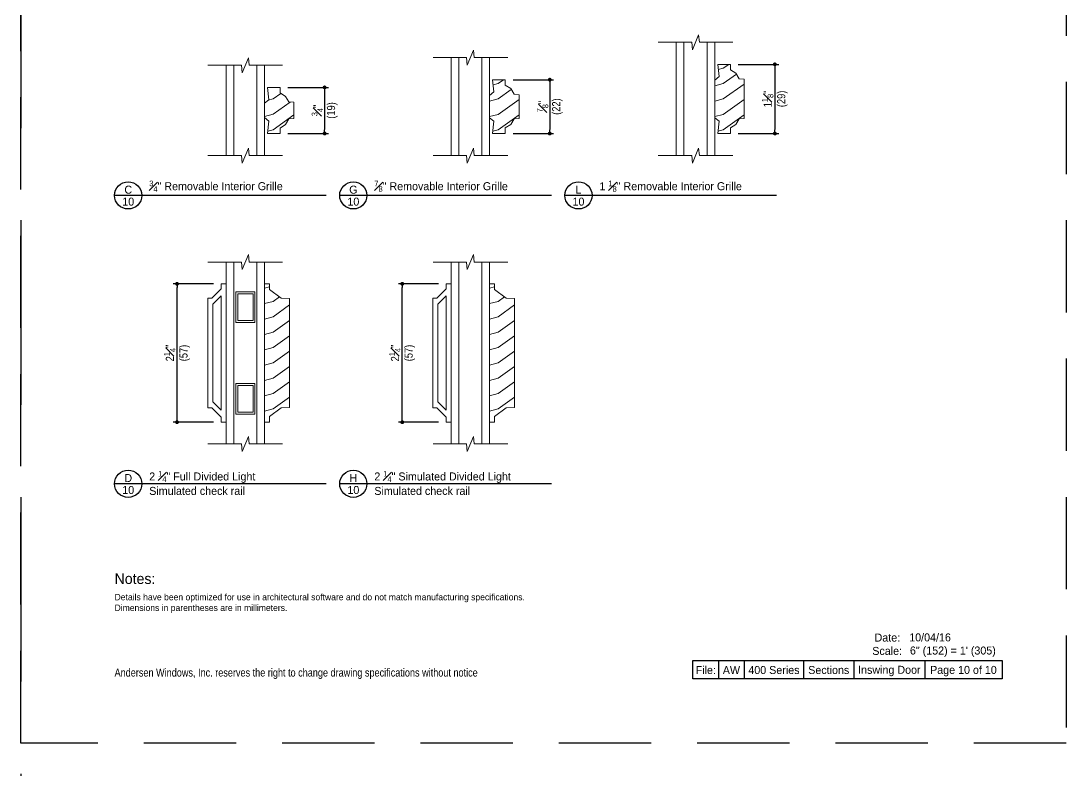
# Model space of a CAD drawing. Extents: x 0 to 323, y 0 to 44.
# Drawn here: x 306 to 323, y 21.56 to 33.74 of the extents above; entities that cross this region are included whole.
import ezdxf
from ezdxf.enums import TextEntityAlignment as Align

# ---------------------------------------------------------------- set-up
doc = ezdxf.new("R2010")
doc.units = 0
doc.header["$LTSCALE"] = 6
doc.header["$MEASUREMENT"] = 0
doc.linetypes.add('DASHED', pattern=[0.75, 0.5, -0.25])
doc.layers.get('0').update_dxf_attribs({"linetype": 'CONTINUOUS'})
doc.layers.get('Defpoints').update_dxf_attribs({"linetype": 'CONTINUOUS'})
doc.layers.add('A-ANNO-DIMS', color=3, linetype='CONTINUOUS')
doc.layers.add('A-ANNO-TEXT', color=4, linetype='CONTINUOUS')
doc.layers.add('A-DETL-MCUT', color=6, linetype='CONTINUOUS', lineweight=20)
doc.layers.add('A-DETL-PATT', color=8, linetype='CONTINUOUS', lineweight=5)
doc.layers.add('PLOT VIEW', color=1, linetype='DASHED', plot=False)
doc.styles.add('ADF Text', font='FRABK.TTF', dxfattribs={"width": 0.85})
doc.dimstyles.new('ADF 6 inches equals 1 foot', dxfattribs={"dimtxt": 0.132812, "dimasz": 0.0625, "dimexe": 0.0625, "dimexo": 0.125, "dimgap": 0.03125, "dimtad": 1, "dimdec": 6, "dimzin": 3, "dimdsep": 46, "dimlunit": 4, "dimtxsty": 'ADF Text', "dimblk": 'DOT', "dimcen": 0, "dimclrd": 256, "dimclre": 256, "dimclrt": 256, "dimadec": 0, "dimazin": 0, "dimtfac": 0.7, "dimtdec": 6, "dimtix": 1, "dimtmove": 0, "dimatfit": 0, "dimldrblk": 'DOT', "dimfxl": 0, "dimfrac": 1, "dimtolj": 1, "dimtzin": 4, "dimlwd": -1, "dimlwe": -1, "dimarcsym": 0})

# ---------------------------------------------------------------- blocks, each defined once
blk = doc.blocks.new('200 Series Sections')
at = {"layer": 'PLOT VIEW'}
blk.add_lwpolyline([(0, 44), (34, 44), (34, 0), (0, 0)], close=True, dxfattribs=at)
at = {"layer": 'A-ANNO-TEXT', "line_spacing_factor": 1.04, "style": 'ADF Text'}
for s, insert, char_height, width, attachment_point in [('{\\W1;Notes:}', (3.047, 5.516), 0.34375, 25.6958, 1), ('Andersen Windows, Inc. reserves the right to change drawing specifications without notice', (3.047, 2.083), 0.26042, 13.9095, 7)]:
    blk.add_mtext(s, dxfattribs=dict(at, insert=insert, char_height=char_height, width=width, attachment_point=attachment_point))
at = {"layer": 'A-ANNO-TEXT', "style": 'ADF Text'}
for s, insert, char_height, width, attachment_point in [('\\pi-0.625,l0.625,t0.625;{\\W1;Details have been optimized for use in architectural software and do not match manufacturing specifications.\\PDimensions in parentheses are in millimeters.}', (3.047, 4.85), 0.208333, 23.35277, 1), ('{\\W1;10/04/16\\P3" (76) = 1\' (305)}', (28.897, 2.793), 0.26042, 3.02006, 7), ('\\pi0.042099;{\\W1;Date:\\P\\pi-0.032878;Scale:}', (27.728, 2.862), 0.26042, 0.90494, 7)]:
    blk.add_mtext(s, dxfattribs=dict(at, insert=insert, char_height=char_height, width=width, attachment_point=attachment_point))
blk = doc.blocks.new('_DOT')
at = {"color": 0, "linetype": 'ByBlock'}
blk.add_line((-0.5, 0), (-1, 0), dxfattribs=at)
at = {"color": 0, "linetype": 'ByBlock', "const_width": 0.5}
blk.add_lwpolyline([(-0.25, 0, 1), (0.25, 0, 1)], format="xyb", close=True, dxfattribs=at)
blk = doc.blocks.new('*D223')
at = {"layer": 'A-ANNO-DIMS', "transparency": 16777216}
for p, q in [((312.794, 29.467), (312.139, 29.467)), ((312.202, 27.28), (312.202, 29.405)), ((312.794, 27.217), (312.139, 27.217))]:
    blk.add_line(p, q, dxfattribs=at)
at = {"layer": 'Defpoints', "color": 0, "transparency": 16777216}
for p in [(312.202, 29.467), (312.919, 29.467), (312.919, 27.217)]:
    blk.add_point(p, dxfattribs=at)
at = {"layer": 'A-ANNO-DIMS', "transparency": 16777216, "xscale": 0.0625, "yscale": 0.0625, "zscale": 0.0625}
for p, rotation in [((312.202, 29.467), 90), ((312.202, 27.217), 270)]:
    blk.add_blockref('_DOT', p, dxfattribs=dict(at, rotation=rotation))
at = {"layer": 'A-ANNO-DIMS', "transparency": 16777216, "insert": (312.202, 28.342), "char_height": 0.13281, "attachment_point": 5, "rotation": 90, "style": 'ADF Text'}
blk.add_mtext('\\A1;2{\\H0.700000x;\\S1#4;}"\\P\\f [;\\fFranklin Gothic Book;(57)\\f]', dxfattribs=at)
blk = doc.blocks.new('AW Detail Tag')
at = {"layer": 'A-ANNO-TEXT'}
blk.add_line((6.886, 0), (0, 0), dxfattribs=at)
blk.add_circle((0.443, 0), 0.443, dxfattribs=at)
blk = doc.blocks.new('AW 2 1_4 Simulated Check Rail')
at = {"layer": 'A-DETL-MCUT'}
for p, q in [((-0.625, 0), (-0.625, 2.959)), ((-0.5, 2.959), (-0.5, 0)), ((-0.125, 0), (-0.125, 2.959)), ((0, 2.959), (0, 0))]:
    blk.add_line(p, q, dxfattribs=at)
for points in [[(-0.705, 2.524), (-0.859, 2.37), (-0.922, 2.37), (-0.922, 0.588), (-0.859, 0.588), (-0.705, 0.434), (-0.705, 0.354), (-0.625, 0.354), (-0.625, 2.604), (-0.705, 2.604)], [(0.081, 2.514), (0.269, 2.373), (0.406, 2.368), (0.406, 0.591), (0.269, 0.586), (0.081, 0.445), (0.081, 0.357), (0, 0.354), (0, 2.604), (0.081, 2.602)], [(-0.842, 2.274), (-0.705, 2.411), (-0.705, 0.548), (-0.842, 0.685)]]:
    blk.add_lwpolyline(points, close=True, dxfattribs=at)
at = {"layer": 'A-DETL-PATT'}
for points in [[(0, 2.532), (0.081, 2.553)], [(0, 2.282), (0.139, 2.319), (0.243, 2.393)], [(0, 2.032), (0.139, 2.069), (0.406, 2.26)], [(0, 1.782), (0.139, 1.819), (0.406, 2.01)], [(0, 1.532), (0.139, 1.569), (0.406, 1.76)], [(0, 1.282), (0.139, 1.319), (0.406, 1.51)], [(0, 1.032), (0.139, 1.069), (0.406, 1.26)], [(0, 0.782), (0.139, 0.819), (0.406, 1.01)], [(0, 0.532), (0.139, 0.569), (0.406, 0.76)]]:
    blk.add_lwpolyline(points, dxfattribs=at)
blk = doc.blocks.new('6 inches equals a foot scale')
blk.add_wipeout([(-2.621, 1.606), (-1.069, 1.606), (-1.069, 1.368), (-2.621, 1.368)]).dxf.layer = 'A-ANNO-TEXT'
at = {"layer": 'A-ANNO-TEXT', "insert": (-2.54, 1.4), "char_height": 0.13021, "width": 1.75388, "attachment_point": 7, "style": 'ADF Text'}
blk.add_mtext('{\\W1;6" (152) = 1\' (305)}', dxfattribs=at)
blk = doc.blocks.new('*D229')
at = {"layer": 'A-ANNO-DIMS', "transparency": 16777216}
for p, q in [((309.132, 29.467), (308.478, 29.467)), ((308.54, 27.28), (308.54, 29.405)), ((309.132, 27.217), (308.478, 27.217))]:
    blk.add_line(p, q, dxfattribs=at)
at = {"layer": 'Defpoints', "color": 0, "transparency": 16777216}
for p in [(308.54, 29.467), (309.257, 29.467), (309.257, 27.217)]:
    blk.add_point(p, dxfattribs=at)
at = {"layer": 'A-ANNO-DIMS', "transparency": 16777216, "xscale": 0.0625, "yscale": 0.0625, "zscale": 0.0625}
for p, rotation in [((308.54, 29.467), 90), ((308.54, 27.217), 270)]:
    blk.add_blockref('_DOT', p, dxfattribs=dict(at, rotation=rotation))
at = {"layer": 'A-ANNO-DIMS', "transparency": 16777216, "insert": (308.54, 28.342), "char_height": 0.13281, "attachment_point": 5, "rotation": 90, "style": 'ADF Text'}
blk.add_mtext('\\A1;2{\\H0.700000x;\\S1#4;}"\\P\\f [;\\fFranklin Gothic Book;(57)\\f]', dxfattribs=at)
blk = doc.blocks.new('AW 2 1_4 Full Divided Light')
at = {"layer": 'A-DETL-MCUT'}
for p, q in [((-0.625, 0), (-0.625, 2.959)), ((-0.5, 2.959), (-0.5, 0)), ((-0.125, 0), (-0.125, 2.959)), ((0, 2.959), (0, 0))]:
    blk.add_line(p, q, dxfattribs=at)
for points in [[(-0.705, 2.524), (-0.859, 2.37), (-0.922, 2.37), (-0.922, 0.588), (-0.859, 0.588), (-0.705, 0.434), (-0.705, 0.354), (-0.625, 0.354), (-0.625, 2.604), (-0.705, 2.604)], [(0.081, 2.514), (0.269, 2.373), (0.406, 2.368), (0.406, 0.591), (0.269, 0.586), (0.081, 0.445), (0.081, 0.357), (0, 0.354), (0, 2.604), (0.081, 2.602)], [(-0.842, 2.274), (-0.705, 2.411), (-0.705, 0.548), (-0.842, 0.685)], [(-0.468, 1.974), (-0.468, 2.474), (-0.155, 2.474), (-0.155, 1.974)], [(-0.436, 2.006), (-0.436, 2.443), (-0.186, 2.443), (-0.186, 2.006)], [(-0.468, 0.984), (-0.468, 0.484), (-0.155, 0.484), (-0.155, 0.984)], [(-0.436, 0.953), (-0.436, 0.516), (-0.186, 0.516), (-0.186, 0.953)]]:
    blk.add_lwpolyline(points, close=True, dxfattribs=at)
at = {"layer": 'A-DETL-PATT'}
for points in [[(0, 2.532), (0.081, 2.553)], [(0, 2.282), (0.139, 2.319), (0.243, 2.393)], [(0, 2.032), (0.139, 2.069), (0.406, 2.26)], [(0, 1.782), (0.139, 1.819), (0.406, 2.01)], [(0, 1.532), (0.139, 1.569), (0.406, 1.76)], [(0, 1.282), (0.139, 1.319), (0.406, 1.51)], [(0, 1.032), (0.139, 1.069), (0.406, 1.26)], [(0, 0.782), (0.139, 0.819), (0.406, 1.01)], [(0, 0.532), (0.139, 0.569), (0.406, 0.76)]]:
    blk.add_lwpolyline(points, dxfattribs=at)
blk = doc.blocks.new('Glass Breakline')
at = {"layer": 'A-DETL-MCUT'}
blk.add_lwpolyline([(0.607, 0), (0.062, 0), (0.051, 0.122), (-0.051, -0.122), (-0.062, 0), (-0.607, 0)], dxfattribs=at)
blk = doc.blocks.new('*D248')
at = {"layer": 'A-ANNO-DIMS', "transparency": 16777216}
for p, q in [((317.665, 33.036), (318.326, 33.036)), ((318.263, 32.974), (318.263, 31.974)), ((317.665, 31.911), (318.326, 31.911))]:
    blk.add_line(p, q, dxfattribs=at)
at = {"layer": 'Defpoints', "color": 0, "transparency": 16777216}
for p in [(317.54, 33.036), (317.54, 31.911), (318.263, 31.911)]:
    blk.add_point(p, dxfattribs=at)
at = {"layer": 'A-ANNO-DIMS', "transparency": 16777216, "xscale": 0.0625, "yscale": 0.0625, "zscale": 0.0625}
for p, rotation in [((318.263, 33.036), 90), ((318.263, 31.911), 270)]:
    blk.add_blockref('_DOT', p, dxfattribs=dict(at, rotation=rotation))
at = {"layer": 'A-ANNO-DIMS', "transparency": 16777216, "insert": (318.263, 32.474), "char_height": 0.13281, "attachment_point": 5, "rotation": 90, "style": 'ADF Text'}
blk.add_mtext('\\A1;1{\\H0.700000x;\\S1#8;}"\\P\\f [;\\fFranklin Gothic Book;(29)\\f]', dxfattribs=at)
blk = doc.blocks.new('*D249')
at = {"layer": 'A-ANNO-DIMS', "transparency": 16777216}
for p, q in [((314.004, 32.786), (314.664, 32.786)), ((314.602, 32.724), (314.602, 31.974)), ((314.004, 31.911), (314.664, 31.911))]:
    blk.add_line(p, q, dxfattribs=at)
at = {"layer": 'Defpoints', "color": 0, "transparency": 16777216}
for p in [(313.879, 32.786), (313.879, 31.911), (314.602, 31.911)]:
    blk.add_point(p, dxfattribs=at)
at = {"layer": 'A-ANNO-DIMS', "transparency": 16777216, "xscale": 0.0625, "yscale": 0.0625, "zscale": 0.0625}
for p, rotation in [((314.602, 32.786), 90), ((314.602, 31.911), 270)]:
    blk.add_blockref('_DOT', p, dxfattribs=dict(at, rotation=rotation))
at = {"layer": 'A-ANNO-DIMS', "transparency": 16777216, "insert": (314.602, 32.349), "char_height": 0.13281, "attachment_point": 5, "rotation": 90, "style": 'ADF Text'}
blk.add_mtext('\\A1;{\\H0.700000x;\\S7#8;}"\\P\\f [;\\fFranklin Gothic Book;(22)\\f]', dxfattribs=at)
blk = doc.blocks.new('*D250')
at = {"layer": 'A-ANNO-DIMS', "transparency": 16777216}
for p, q in [((310.342, 32.661), (311.003, 32.661)), ((310.94, 32.599), (310.94, 31.974)), ((310.342, 31.911), (311.003, 31.911))]:
    blk.add_line(p, q, dxfattribs=at)
at = {"layer": 'Defpoints', "color": 0, "transparency": 16777216}
for p in [(310.217, 32.661), (310.217, 31.911), (310.94, 31.911)]:
    blk.add_point(p, dxfattribs=at)
at = {"layer": 'A-ANNO-DIMS', "transparency": 16777216, "xscale": 0.0625, "yscale": 0.0625, "zscale": 0.0625}
for p, rotation in [((310.94, 32.661), 90), ((310.94, 31.911), 270)]:
    blk.add_blockref('_DOT', p, dxfattribs=dict(at, rotation=rotation))
at = {"layer": 'A-ANNO-DIMS', "transparency": 16777216, "insert": (310.94, 32.286), "char_height": 0.13281, "attachment_point": 5, "rotation": 90, "style": 'ADF Text'}
blk.add_mtext('\\A1;{\\H0.700000x;\\S3#4;}"\\P\\f [;\\fFranklin Gothic Book;(19)\\f]', dxfattribs=at)
blk = doc.blocks.new('400 200 3_4 Removable Grille')
at = {"layer": 'A-DETL-MCUT'}
for p, q in [((-0.625, -0.734), (-0.625, 0.734)), ((-0.5, 0.734), (-0.5, -0.734)), ((-0.125, -0.734), (-0.125, 0.734)), ((0, 0.734), (0, -0.734))]:
    blk.add_line(p, q, dxfattribs=at)
blk.add_lwpolyline([(0.048, -0.375), (0.255, -0.375), (0.255, -0.286), (0.344, -0.229), (0.398, -0.138), (0.478, -0.132), (0.478, 0.132), (0.398, 0.138), (0.344, 0.229), (0.255, 0.285), (0.255, 0.375), (0.048, 0.375), (0.071, 0.175), (0, 0.117), (0, -0.117), (0.071, -0.175)], close=True, dxfattribs=at)
at = {"layer": 'A-DETL-PATT'}
for points in [[(0.059, 0.165), (0.139, 0.187), (0.267, 0.278)], [(0, -0.1), (0.139, -0.063), (0.418, 0.136)], [(0.053, -0.336), (0.139, -0.313), (0.478, -0.071)]]:
    blk.add_lwpolyline(points, dxfattribs=at)
blk = doc.blocks.new('400 200 Removable 7_8 Grille')
at = {"layer": 'A-DETL-MCUT'}
for p, q in [((-0.625, -0.797), (-0.625, 0.797)), ((-0.5, 0.797), (-0.5, -0.797)), ((-0.125, -0.797), (-0.125, 0.797)), ((0, 0.797), (0, -0.797))]:
    blk.add_line(p, q, dxfattribs=at)
blk.add_lwpolyline([(0.048, -0.438), (0.255, -0.438), (0.255, -0.348), (0.344, -0.292), (0.398, -0.201), (0.478, -0.194), (0.478, 0.194), (0.398, 0.201), (0.344, 0.292), (0.255, 0.348), (0.255, 0.437), (0.048, 0.437), (0.071, 0.238), (0, 0.18), (0, -0.18), (0.071, -0.238)], close=True, dxfattribs=at)
at = {"layer": 'A-DETL-PATT'}
for points in [[(0.058, 0.353), (0.139, 0.374), (0.228, 0.437)], [(0, 0.087), (0.139, 0.124), (0.353, 0.277)], [(0, -0.163), (0.139, -0.126), (0.478, 0.117)], [(0.053, -0.399), (0.139, -0.376), (0.478, -0.133)]]:
    blk.add_lwpolyline(points, dxfattribs=at)
blk = doc.blocks.new('400 200 Removable 1 1_8 Grille')
at = {"layer": 'A-DETL-MCUT'}
for p, q in [((-0.625, -0.922), (-0.625, 0.922)), ((-0.5, 0.922), (-0.5, -0.922)), ((-0.125, -0.922), (-0.125, 0.922)), ((0, 0.922), (0, -0.922))]:
    blk.add_line(p, q, dxfattribs=at)
blk.add_lwpolyline([(0.048, -0.563), (0.255, -0.563), (0.255, -0.473), (0.344, -0.417), (0.398, -0.326), (0.478, -0.319), (0.478, 0.319), (0.398, 0.326), (0.344, 0.417), (0.255, 0.473), (0.255, 0.562), (0.048, 0.562), (0.071, 0.363), (0, 0.305), (0, -0.305), (0.071, -0.363)], close=True, dxfattribs=at)
at = {"layer": 'A-DETL-PATT'}
for points in [[(0.058, 0.478), (0.139, 0.499), (0.228, 0.562)], [(0, 0.212), (0.139, 0.249), (0.353, 0.402)], [(0, -0.038), (0.139, -0.001), (0.478, 0.242)], [(0, -0.288), (0.139, -0.251), (0.478, -0.008)], [(0.053, -0.524), (0.139, -0.501), (0.478, -0.258)]]:
    blk.add_lwpolyline(points, dxfattribs=at)

msp = doc.modelspace()

# ---------------------------------------------------------------- linework, layer by layer
at = {"layer": 'A-ANNO-TEXT'}
for p, q in [((317.3481631, 23.3402447), (317.3481631, 23.0416665)), ((317.7648298, 23.3402447), (317.7648298, 23.0416665)), ((318.7315152, 23.3402447), (318.7315152, 23.0416665)), ((319.5478888, 23.3402447), (319.5478888, 23.0416665))]:
    msp.add_line(p, q, dxfattribs=at)

# ---------------------------------------------------------------- block references
msp.add_blockref('200 Series Sections', (272.0000016, -0.0000001), dxfattribs=at)
at = {"layer": 'A-ANNO-TEXT', "xscale": 0.5, "yscale": 0.5, "zscale": 0.5}
for name, p in [('200 Series Sections', (306.0000016, 21.9999999)), ('AW Detail Tag', (307.5235455, 30.9051601)), ('AW Detail Tag', (311.1850712, 30.9051601)), ('AW Detail Tag', (314.8465968, 30.9051601)), ('AW Detail Tag', (307.5235455, 26.2159973)), ('AW Detail Tag', (311.1850712, 26.2159973))]:
    msp.add_blockref(name, p, dxfattribs=at)
at = {"layer": 'A-DETL-MCUT'}
for name, p in [('Glass Breakline', (316.9726884, 33.3957362)), ('400 200 Removable 1 1_8 Grille', (317.2851884, 32.4737682)), ('Glass Breakline', (313.3111627, 33.1457362)), ('Glass Breakline', (309.6496371, 33.0207362)), ('400 200 3_4 Removable Grille', (309.9621371, 32.2862682)), ('400 200 Removable 7_8 Grille', (313.6236627, 32.3487682)), ('Glass Breakline', (309.6496371, 31.5518002)), ('Glass Breakline', (313.3111627, 31.5518002)), ('Glass Breakline', (316.9726884, 31.5518002)), ('Glass Breakline', (309.6496371, 29.8215734)), ('Glass Breakline', (313.3111627, 29.8215734)), ('AW 2 1_4 Full Divided Light', (309.9621371, 26.8626374)), ('AW 2 1_4 Simulated Check Rail', (313.6236627, 26.8626374)), ('Glass Breakline', (309.6496371, 26.8626374)), ('Glass Breakline', (313.3111627, 26.8626374))]:
    msp.add_blockref(name, p, dxfattribs=at)

# ---------------------------------------------------------------- texts
at = {"layer": 'A-ANNO-TEXT', "style": 'ADF Text'}
for s, p in [('C', (307.7458436, 30.8936273)), ('G', (311.4073693, 30.8936273)), ('L', (315.0688949, 30.8936273)), ('D', (307.7458436, 26.2044645)), ('H', (311.4073693, 26.2044645))]:
    msp.add_text(s, height=0.1302083, dxfattribs=at).set_placement(p, align=Align.BOTTOM_CENTER)
for p in [(307.7458436, 30.8687176), (311.4073693, 30.8687176), (315.0688949, 30.8687176), (307.7458436, 26.1795548), (311.4073693, 26.1795548)]:
    msp.add_text('10', height=0.13020833, dxfattribs=at).set_placement(p, align=Align.TOP_CENTER)
at = {"layer": 'A-ANNO-TEXT', "char_height": 0.130208333, "line_spacing_factor": 1.04, "style": 'ADF Text'}
for s, insert, width, attachment_point in [('\\A1;{\\H0.7x;\\W1;\\S3#4;\\H1.4286x;" Removable Interior Grille}', (308.087129, 30.9631151), 2.916270589, 7), ('\\A1;{\\H0.7x;\\W1;\\S7#8;\\H1.4286x;" Removable Interior Grille}', (311.7486547, 30.9631151), 2.916270589, 7), ('\\A1;{\\W1;1 \\H0.7x;\\S1#8;\\H1.4286x;" Removable Interior Grille}', (315.4101803, 30.9631151), 2.916270589, 7), ('\\A1;{\\W1;2 \\H0.7x;\\S1#4;\\H1.4286x;" Full Divided Light}', (308.087129, 26.2302178), 2.89796283, 7), ('\\A1;{\\W1;2 \\H0.7x;\\S1#4;\\H1.4286x;" Simulated Divided Light}', (311.7486547, 26.2302178), 2.89796283, 7), ('{\\W1;Simulated check rail}', (308.087129, 26.1646652), 3.077566205, 1), ('{\\W1;Simulated check rail}', (311.7486547, 26.1646652), 3.077566205, 1)]:
    msp.add_mtext(s, dxfattribs=dict(at, insert=insert, width=width, attachment_point=attachment_point))
at = {"layer": 'A-ANNO-TEXT', "attachment_point": 8, "style": 'ADF Text'}
for s, insert, char_height, width in [('{\\W1;File:}', (317.1398298, 23.120071), 0.130208333, 0.416666667), ('{\\W1;AW}', (317.5564965, 23.120071), 0.13020833, 0.416666667), ('{\\W1;400 Series}', (318.2481725, 23.1200709), 0.130208333, 0.966685427), ('{\\W1;Sections}', (319.139702, 23.1200709), 0.130208333, 0.816373575), ('{\\W1;Inswing Door}', (320.1248886, 23.0863448), 0.130208333, 1.153999641), ('{\\W1;Page 10 of 10}', (321.3301117, 23.0846148), 0.130208333, 1.256446512)]:
    msp.add_mtext(s, dxfattribs=dict(at, insert=insert, char_height=char_height, width=width))

# ---------------------------------------------------------------- dimensions: what is measured, and where the dimension line sits
at = {"layer": 'A-ANNO-DIMS'}
for base, p1, p2, override, picture, middle in [((318.2632687, 31.9112682), (317.5400813, 33.0362682), (317.5400286, 31.9112682), {"dimdec": 3, "dimpost": '\\X\\f'}, '*D248', (318.2632687, 32.4737682)), ((314.6017431, 31.9112682), (313.8785556, 32.7862682), (313.878503, 31.9112682), {"dimdec": 3, "dimpost": '\\X\\f'}, '*D249', (314.6017431, 32.3487682)), ((310.9402174, 31.9112682), (310.21703, 32.6612682), (310.2169774, 31.9112682), {"dimdec": 3, "dimpost": '\\X\\f'}, '*D250', (310.9402174, 32.2862682)), ((308.5400018, 29.4671054), (309.2571371, 27.2171054), (309.2571371, 29.4671054), {"dimpost": '\\X\\f'}, '*D229', (308.5400018, 28.3421054)), ((312.2015275, 29.4671054), (312.9186627, 27.2171054), (312.9186627, 29.4671054), {"dimpost": '\\X\\f'}, '*D223', (312.2015275, 28.3421054))]:
    dim = msp.add_linear_dim(base=base, p1=p1, p2=p2, angle=90, dimstyle='ADF 6 inches equals 1 foot', override=override, dxfattribs=at)
    dim.commit()
    dim.dimension.update_dxf_attribs({"geometry": picture, "text_midpoint": middle, "dimtype": 160})

# ---------------------------------------------------------------- next in the draw order: block references
at = {"layer": 'A-DETL-MCUT'}
msp.add_blockref('6 inches equals a foot scale', (323.0000016, 21.9999999), dxfattribs=at)

# ---------------------------------------------------------------- next in the draw order: linework, layer by layer
at = {"layer": 'A-ANNO-TEXT'}
msp.add_line((320.7018884, 23.3402447), (320.7018884, 23.0416665), dxfattribs=at)
msp.add_lwpolyline([(316.9314965, 23.3402447), (321.9583349, 23.3402447), (321.9583349, 23.0416665), (316.9314965, 23.0416665)], close=True, dxfattribs=at)

doc.saveas('drawing.dxf')
